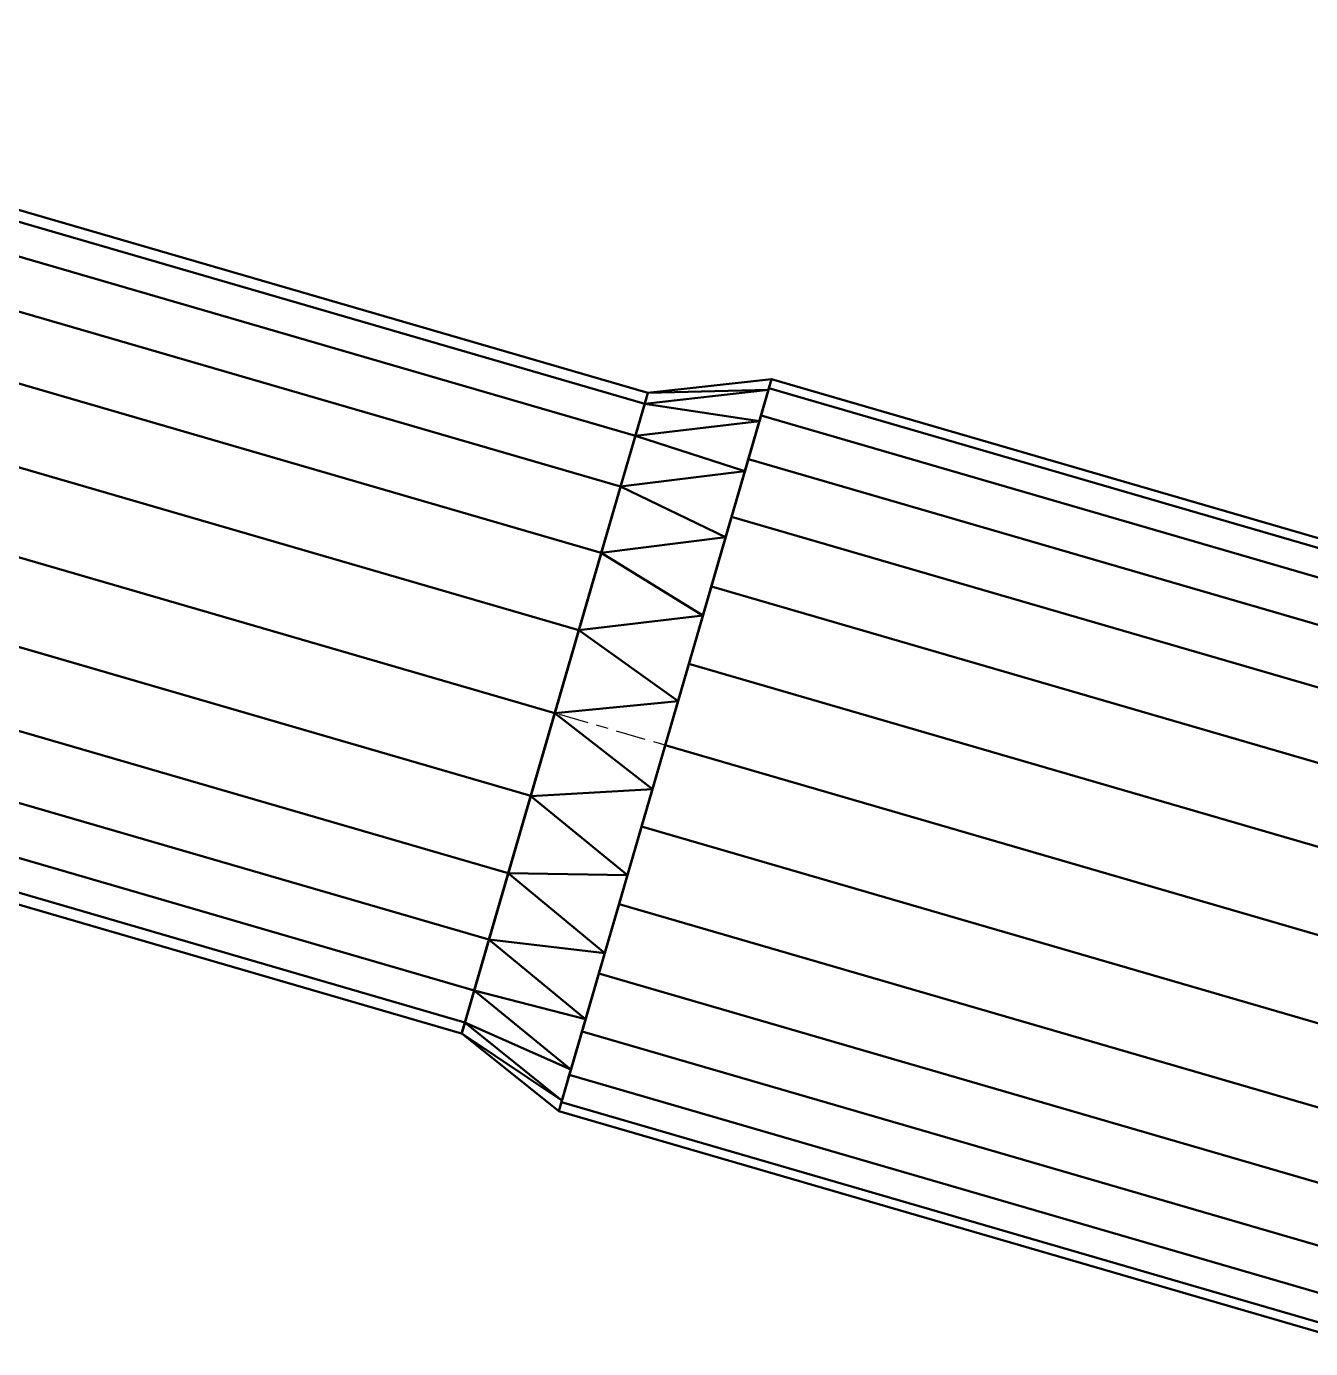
# Model space of a CAD drawing. Header units: inches. Extents: x -1654 to 1344, y -1538 to 36.
# Drawn here: x -1242.03 to -1215.07, y -537.89 to -510.14 of the extents above; entities that cross this region are included whole.
import ezdxf

# ---------------------------------------------------------------- set-up
doc = ezdxf.new("R2010")
doc.units = ezdxf.units.IN
doc.header["$MEASUREMENT"] = 0
doc.linetypes.add('Center', pattern=[1.25, 0.25, -0.1875, 0.625, -0.1875])
doc.layers.add('M-HVAC-DUCT', color=1, linetype='Center', lineweight=30)
doc.layers.add('M-HVAC-DUCT-SA', color=1, linetype='Continuous', lineweight=50)

# ---------------------------------------------------------------- blocks, each defined once
blk = doc.blocks.new('Round Transition - Angle - 45 Degree-838101-_3D_')
at = {"layer": 'M-HVAC-DUCT', "color": 8, "linetype": 'Continuous', "lineweight": 50}
mesh = blk.add_polyface(dxfattribs=at)
corners = [(0, -8), (0, -7.768, 1.915), (0, -7.084, 3.718), (0, -5.988, 5.305), (0, -4.545, 6.584), (0, -2.837, 7.48), (0, -0.964, 7.942), (0, 0.964, 7.942), (0, 2.837, 7.48), (0, 4.545, 6.584), (0, 5.988, 5.305), (0, 7.084, 3.718), (0, 7.768, 1.915), (0, 8), (0, 7.768, -1.915), (0, 7.084, -3.718), (0, 5.988, -5.305), (0, 4.545, -6.584), (0, 2.837, -7.48), (0, 0.964, -7.942), (0, -0.964, -7.942), (0, -2.837, -7.48), (0, -4.545, -6.584), (0, -5.988, -5.305), (0, -7.084, -3.718), (0, -7.768, -1.915)]
mesh.append_faces([[corners[k] for k in face] for face in [(20, 17, 18, 19), (24, 22, 23)]], dxfattribs={"vtx0": -1, "color": 8})
mesh.append_faces([[corners[k] for k in face] for face in [(17, 20, 12, 16), (12, 20, 25)]], dxfattribs={"vtx0": -1, "vtx1": -1, "vtx2": -1, "color": 8})
mesh.append_faces([[corners[k] for k in face] for face in [(25, 5, 6)]], dxfattribs={"vtx0": -1, "vtx2": -1, "color": 8})
mesh.append_faces([[corners[k] for k in face] for face in [(25, 8, 9, 12)]], dxfattribs={"vtx0": -1, "vtx2": -1, "vtx3": -1, "color": 8})
mesh.append_faces([[corners[k] for k in face] for face in [(25, 3, 4, 5), (12, 14, 15, 16)]], dxfattribs={"vtx0": -1, "vtx3": -1, "color": 8})
mesh.append_faces([[corners[k] for k in face] for face in [(21, 22, 20), (13, 14, 12)]], dxfattribs={"vtx1": -1, "color": 8})
mesh.append_faces([[corners[k] for k in face] for face in [(2, 3, 25)]], dxfattribs={"vtx1": -1, "vtx2": -1, "color": 8})
mesh.append_faces([[corners[k] for k in face] for face in [(24, 25, 20, 22)]], dxfattribs={"vtx1": -1, "vtx2": -1, "vtx3": -1, "color": 8})
mesh.append_faces([[corners[k] for k in face] for face in [(10, 11, 12, 9)]], dxfattribs={"vtx2": -1, "color": 8})
mesh.append_faces([[corners[k] for k in face] for face in [(6, 7, 8, 25)]], dxfattribs={"vtx2": -1, "vtx3": -1, "color": 8})
mesh.append_faces([[corners[k] for k in face] for face in [(25, 0, 1, 2)]], dxfattribs={"vtx3": -1, "color": 8})
mesh = blk.add_polyface(dxfattribs=at)
corners = [(0, -8), (0, -7.768, -1.915), (0, -7.084, -3.718), (0, -5.988, -5.305), (0, -4.545, -6.584), (0, -2.837, -7.48), (0, -0.964, -7.942), (0, 0.964, -7.942), (0, 2.837, -7.48), (0, 4.545, -6.584), (0, 5.988, -5.305), (0, 7.084, -3.718), (0, 7.768, -1.915), (0, 8), (2.414, 7), (2.414, 6.761, -1.812), (2.414, 6.062, -3.5), (2.414, 4.95, -4.95), (2.414, 3.5, -6.062), (2.414, 1.812, -6.761), (2.414, 0, -7), (2.414, -1.812, -6.761), (2.414, -3.5, -6.062), (2.414, -4.95, -4.95), (2.414, -6.062, -3.5), (2.414, -6.761, -1.812), (2.414, -7)]
mesh.append_faces([[corners[k] for k in face] for face in [(14, 12, 13)]], dxfattribs={"vtx0": -1, "color": 8})
mesh.append_faces([[corners[k] for k in face] for face in [(19, 8, 18), (8, 19, 7)]], dxfattribs={"vtx0": -1, "vtx1": -1, "color": 8})
mesh.append_faces([[corners[k] for k in face] for face in [(9, 17, 18), (15, 11, 12), (16, 10, 11), (22, 4, 5), (24, 2, 3), (20, 6, 7)]], dxfattribs={"vtx0": -1, "vtx2": -1, "color": 8})
mesh.append_faces([[corners[k] for k in face] for face in [(15, 16, 11), (14, 15, 12), (16, 17, 10), (8, 9, 18), (9, 10, 17), (19, 20, 7), (21, 22, 5), (20, 21, 6), (23, 24, 3), (25, 26, 1), (24, 25, 2), (22, 23, 4), (5, 6, 21), (3, 4, 23), (1, 2, 25)]], dxfattribs={"vtx1": -1, "vtx2": -1, "color": 8})
mesh.append_faces([[corners[k] for k in face] for face in [(26, 0, 1)]], dxfattribs={"vtx2": -1, "color": 8})
mesh = blk.add_polyface(dxfattribs=at)
corners = [(0, 8), (0, 7.768, 1.915), (0, 7.084, 3.718), (0, 5.988, 5.305), (0, 4.545, 6.584), (0, 2.837, 7.48), (0, 0.964, 7.942), (0, -0.964, 7.942), (0, -2.837, 7.48), (0, -4.545, 6.584), (0, -5.988, 5.305), (0, -7.084, 3.718), (0, -7.768, 1.915), (0, -8), (2.414, -7), (2.414, -6.761, 1.812), (2.414, -6.062, 3.5), (2.414, -4.95, 4.95), (2.414, -3.5, 6.062), (2.414, -1.812, 6.761), (2.414, 0, 7), (2.414, 1.812, 6.761), (2.414, 3.5, 6.062), (2.414, 4.95, 4.95), (2.414, 6.062, 3.5), (2.414, 6.761, 1.812), (2.414, 7)]
mesh.append_faces([[corners[k] for k in face] for face in [(14, 12, 13)]], dxfattribs={"vtx0": -1, "color": 8})
mesh.append_faces([[corners[k] for k in face] for face in [(19, 8, 18), (8, 19, 7)]], dxfattribs={"vtx0": -1, "vtx1": -1, "color": 8})
mesh.append_faces([[corners[k] for k in face] for face in [(9, 17, 18), (15, 11, 12), (16, 10, 11), (22, 4, 5), (24, 2, 3), (20, 6, 7)]], dxfattribs={"vtx0": -1, "vtx2": -1, "color": 8})
mesh.append_faces([[corners[k] for k in face] for face in [(15, 16, 11), (14, 15, 12), (16, 17, 10), (8, 9, 18), (9, 10, 17), (19, 20, 7), (21, 22, 5), (20, 21, 6), (23, 24, 3), (25, 26, 1), (24, 25, 2), (22, 23, 4), (5, 6, 21), (3, 4, 23), (1, 2, 25)]], dxfattribs={"vtx1": -1, "vtx2": -1, "color": 8})
mesh.append_faces([[corners[k] for k in face] for face in [(26, 0, 1)]], dxfattribs={"vtx2": -1, "color": 8})
mesh = blk.add_polyface(dxfattribs=at)
corners = [(2.414, -7), (2.414, -6.761, -1.812), (2.414, -6.062, -3.5), (2.414, -4.95, -4.95), (2.414, -3.5, -6.062), (2.414, -1.812, -6.761), (2.414, 0, -7), (2.414, 1.812, -6.761), (2.414, 3.5, -6.062), (2.414, 4.95, -4.95), (2.414, 6.062, -3.5), (2.414, 6.761, -1.812), (2.414, 7), (2.414, 6.761, 1.812), (2.414, 6.062, 3.5), (2.414, 4.95, 4.95), (2.414, 3.5, 6.062), (2.414, 1.812, 6.761), (2.414, 0, 7), (2.414, -1.812, 6.761), (2.414, -3.5, 6.062), (2.414, -4.95, 4.95), (2.414, -6.062, 3.5), (2.414, -6.761, 1.812)]
mesh.append_faces([[corners[k] for k in face] for face in [(21, 19, 20), (4, 2, 3), (7, 4, 5, 6)]], dxfattribs={"vtx0": -1, "color": 8})
mesh.append_faces([[corners[k] for k in face] for face in [(4, 13, 0)]], dxfattribs={"vtx0": -1, "vtx1": -1, "vtx2": -1, "color": 8})
mesh.append_faces([[corners[k] for k in face] for face in [(23, 0, 22)]], dxfattribs={"vtx1": -1, "color": 8})
mesh.append_faces([[corners[k] for k in face] for face in [(8, 9, 12, 7)]], dxfattribs={"vtx1": -1, "vtx2": -1, "color": 8})
mesh.append_faces([[corners[k] for k in face] for face in [(21, 22, 0, 17), (12, 13, 4, 7)]], dxfattribs={"vtx1": -1, "vtx2": -1, "vtx3": -1, "color": 8})
mesh.append_faces([[corners[k] for k in face] for face in [(10, 11, 12, 9)]], dxfattribs={"vtx2": -1, "color": 8})
mesh.append_faces([[corners[k] for k in face] for face in [(17, 18, 19, 21), (15, 16, 17, 0), (13, 14, 15, 0), (0, 1, 2, 4)]], dxfattribs={"vtx2": -1, "vtx3": -1, "color": 8})

msp = doc.modelspace()

# ---------------------------------------------------------------- linework, layer by layer
at = {"layer": 'M-HVAC-DUCT', "color": 5}
for p, q in [((-1230.94, -524.554, 1356), (-1451.711, -460.372, 1356)), ((-1230.94, -524.554, 1356), (-1451.711, -460.372, 1356)), ((-1228.621, -525.228, 1356), (-1230.94, -524.554, 1356)), ((-1116.044, -557.955, 1356), (-1228.621, -525.228, 1356)), ((-1116.044, -557.955, 1356), (-1228.621, -525.228, 1356))]:
    msp.add_line(p, q, dxfattribs=at)

# ---------------------------------------------------------------- block references
at = {"layer": 'M-HVAC-DUCT-SA', "color": 8, "rotation": 163.7901312840834}
msp.add_blockref('Round Transition - Angle - 45 Degree-838101-_3D_', (-1228.621, -525.228, 1356), dxfattribs=at)

# ---------------------------------------------------------------- meshes
at = {"layer": 'M-HVAC-DUCT-SA', "color": 8}
mesh = msp.add_polyface(dxfattribs=at)
corners = [(-1230.94, -524.554, 1363), (-1230.434, -522.814, 1362.761), (-1229.963, -521.193, 1362.062), (-1229.558, -519.801, 1360.95), (-1229.247, -518.732, 1359.5), (-1229.052, -518.061, 1357.812), (-1228.986, -517.832, 1356), (-1449.757, -453.651, 1356), (-1449.823, -453.88, 1357.812), (-1450.019, -454.551, 1359.5), (-1450.329, -455.619, 1360.95), (-1450.734, -457.012, 1362.062), (-1451.205, -458.633, 1362.761), (-1451.711, -460.372, 1363)]
mesh.append_faces([[corners[k] for k in face] for face in [(8, 9, 4, 5), (3, 4, 9, 10), (11, 12, 1, 2), (2, 3, 10, 11)]], dxfattribs={"vtx1": -1, "vtx3": -1, "color": 8})
mesh.append_faces([[corners[k] for k in face] for face in [(6, 7, 8, 5)]], dxfattribs={"vtx2": -1, "color": 8})
mesh.append_faces([[corners[k] for k in face] for face in [(12, 13, 0, 1)]], dxfattribs={"vtx3": -1, "color": 8})
mesh = msp.add_polyface(dxfattribs=at)
corners = [(-1228.986, -517.832, 1356), (-1229.052, -518.061, 1354.188), (-1229.247, -518.732, 1352.5), (-1229.558, -519.801, 1351.05), (-1229.963, -521.193, 1349.938), (-1230.434, -522.814, 1349.239), (-1230.94, -524.554, 1349), (-1451.711, -460.372, 1349), (-1451.205, -458.633, 1349.239), (-1450.734, -457.012, 1349.938), (-1450.329, -455.619, 1351.05), (-1450.019, -454.551, 1352.5), (-1449.823, -453.88, 1354.188), (-1449.757, -453.651, 1356)]
mesh.append_faces([[corners[k] for k in face] for face in [(7, 8, 5, 6)]], dxfattribs={"vtx1": -1, "color": 8})
mesh.append_faces([[corners[k] for k in face] for face in [(8, 9, 4, 5), (3, 4, 9, 10), (11, 12, 1, 2), (2, 3, 10, 11)]], dxfattribs={"vtx1": -1, "vtx3": -1, "color": 8})
mesh.append_faces([[corners[k] for k in face] for face in [(12, 13, 0, 1)]], dxfattribs={"vtx3": -1, "color": 8})
mesh = msp.add_polyface(dxfattribs=at)
corners = [(-1232.894, -531.275, 1356), (-1232.827, -531.046, 1357.812), (-1232.632, -530.375, 1359.5), (-1232.321, -529.307, 1360.95), (-1231.917, -527.914, 1362.062), (-1231.445, -526.293, 1362.761), (-1230.94, -524.554, 1363), (-1451.711, -460.372, 1363), (-1452.217, -462.112, 1362.761), (-1452.688, -463.733, 1362.062), (-1453.093, -465.125, 1360.95), (-1453.403, -466.194, 1359.5), (-1453.598, -466.865, 1357.812), (-1453.665, -467.094, 1356)]
mesh.append_faces([[corners[k] for k in face] for face in [(7, 8, 5, 6)]], dxfattribs={"vtx1": -1, "color": 8})
mesh.append_faces([[corners[k] for k in face] for face in [(8, 9, 4, 5), (3, 4, 9, 10), (11, 12, 1, 2), (2, 3, 10, 11)]], dxfattribs={"vtx1": -1, "vtx3": -1, "color": 8})
mesh.append_faces([[corners[k] for k in face] for face in [(12, 13, 0, 1)]], dxfattribs={"vtx3": -1, "color": 8})
mesh = msp.add_polyface(dxfattribs=at)
corners = [(-1230.94, -524.554, 1349), (-1231.445, -526.293, 1349.239), (-1231.917, -527.914, 1349.938), (-1232.321, -529.307, 1351.05), (-1232.632, -530.375, 1352.5), (-1232.827, -531.046, 1354.188), (-1232.894, -531.275, 1356), (-1453.665, -467.094, 1356), (-1453.598, -466.865, 1354.188), (-1453.403, -466.194, 1352.5), (-1453.093, -465.125, 1351.05), (-1452.688, -463.733, 1349.938), (-1452.217, -462.112, 1349.239), (-1451.711, -460.372, 1349)]
mesh.append_faces([[corners[k] for k in face] for face in [(7, 8, 5, 6)]], dxfattribs={"vtx1": -1, "color": 8})
mesh.append_faces([[corners[k] for k in face] for face in [(8, 9, 4, 5), (3, 4, 9, 10), (11, 12, 1, 2), (2, 3, 10, 11)]], dxfattribs={"vtx1": -1, "vtx3": -1, "color": 8})
mesh.append_faces([[corners[k] for k in face] for face in [(12, 13, 0, 1)]], dxfattribs={"vtx3": -1, "color": 8})
mesh = msp.add_polyface(dxfattribs=at)
corners = [(-1226.388, -517.546, 1356), (-1226.444, -517.738, 1354.22), (-1226.609, -518.306, 1352.529), (-1226.875, -519.222, 1351.012), (-1227.229, -520.438, 1349.745), (-1227.652, -521.895, 1348.792), (-1228.124, -523.518, 1348.201), (-1228.621, -525.228, 1348), (-1229.118, -526.937, 1348.201), (-1229.59, -528.561, 1348.792), (-1230.014, -530.017, 1349.745), (-1230.367, -531.234, 1351.012), (-1230.634, -532.149, 1352.529), (-1230.799, -532.717, 1354.22), (-1230.855, -532.91, 1356), (-1230.799, -532.717, 1357.78), (-1230.634, -532.149, 1359.471), (-1230.367, -531.234, 1360.988), (-1230.014, -530.017, 1362.255), (-1229.59, -528.561, 1363.208), (-1229.118, -526.937, 1363.799), (-1228.621, -525.228, 1364), (-1228.124, -523.518, 1363.799), (-1227.652, -521.895, 1363.208), (-1227.229, -520.438, 1362.255), (-1226.875, -519.222, 1360.988), (-1226.609, -518.306, 1359.471), (-1226.444, -517.738, 1357.78)]
mesh.append_faces([[corners[k] for k in face] for face in [(11, 8, 9, 10), (15, 13, 14)]], dxfattribs={"vtx0": -1, "color": 8})
mesh.append_faces([[corners[k] for k in face] for face in [(1, 6, 27, 0)]], dxfattribs={"vtx0": -1, "vtx1": -1, "color": 8})
mesh.append_faces([[corners[k] for k in face] for face in [(8, 15, 20)]], dxfattribs={"vtx0": -1, "vtx1": -1, "vtx2": -1, "color": 8})
mesh.append_faces([[corners[k] for k in face] for face in [(6, 8, 22, 27), (13, 15, 8, 11)]], dxfattribs={"vtx0": -1, "vtx1": -1, "vtx2": -1, "vtx3": -1, "color": 8})
mesh.append_faces([[corners[k] for k in face] for face in [(5, 6, 3, 4)]], dxfattribs={"vtx1": -1, "color": 8})
mesh.append_faces([[corners[k] for k in face] for face in [(23, 24, 25, 22), (6, 7, 8), (11, 12, 13), (18, 19, 20, 17)]], dxfattribs={"vtx2": -1, "color": 8})
mesh.append_faces([[corners[k] for k in face] for face in [(1, 2, 3, 6), (25, 26, 27, 22), (20, 21, 22, 8), (15, 16, 17, 20)]], dxfattribs={"vtx2": -1, "vtx3": -1, "color": 8})
mesh = msp.add_polyface(dxfattribs=at)
corners = [(-1116.044, -557.955, 1364), (-1115.547, -556.246, 1363.799), (-1115.075, -554.622, 1363.208), (-1114.652, -553.166, 1362.255), (-1114.298, -551.949, 1360.988), (-1114.032, -551.034, 1359.471), (-1113.867, -550.466, 1357.78), (-1113.811, -550.273, 1356), (-1226.388, -517.546, 1356), (-1226.444, -517.738, 1357.78), (-1226.609, -518.306, 1359.471), (-1226.875, -519.222, 1360.988), (-1227.229, -520.438, 1362.255), (-1227.652, -521.895, 1363.208), (-1228.124, -523.518, 1363.799), (-1228.621, -525.228, 1364)]
mesh.append_faces([[corners[k] for k in face] for face in [(9, 10, 5, 6), (10, 11, 4, 5), (3, 4, 11, 12), (12, 13, 2, 3), (13, 14, 1, 2)]], dxfattribs={"vtx1": -1, "vtx3": -1, "color": 8})
mesh.append_faces([[corners[k] for k in face] for face in [(7, 8, 9, 6)]], dxfattribs={"vtx2": -1, "color": 8})
mesh.append_faces([[corners[k] for k in face] for face in [(14, 15, 0, 1)]], dxfattribs={"vtx3": -1, "color": 8})
mesh = msp.add_polyface(dxfattribs=at)
corners = [(-1113.811, -550.273, 1356), (-1113.867, -550.466, 1354.22), (-1114.032, -551.034, 1352.529), (-1114.298, -551.949, 1351.012), (-1114.652, -553.166, 1349.745), (-1115.075, -554.622, 1348.792), (-1115.547, -556.246, 1348.201), (-1116.044, -557.955, 1348), (-1228.621, -525.228, 1348), (-1228.124, -523.518, 1348.201), (-1227.652, -521.895, 1348.792), (-1227.229, -520.438, 1349.745), (-1226.875, -519.222, 1351.012), (-1226.609, -518.306, 1352.529), (-1226.444, -517.738, 1354.22), (-1226.388, -517.546, 1356)]
mesh.append_faces([[corners[k] for k in face] for face in [(8, 9, 6, 7)]], dxfattribs={"vtx1": -1, "color": 8})
mesh.append_faces([[corners[k] for k in face] for face in [(9, 10, 5, 6), (10, 11, 4, 5), (3, 4, 11, 12), (12, 13, 2, 3), (13, 14, 1, 2)]], dxfattribs={"vtx1": -1, "vtx3": -1, "color": 8})
mesh.append_faces([[corners[k] for k in face] for face in [(14, 15, 0, 1)]], dxfattribs={"vtx3": -1, "color": 8})
mesh = msp.add_polyface(dxfattribs=at)
corners = [(-1228.986, -517.832, 1356), (-1229.052, -518.061, 1357.812), (-1229.247, -518.732, 1359.5), (-1229.558, -519.801, 1360.95), (-1229.963, -521.193, 1362.062), (-1230.434, -522.814, 1362.761), (-1230.94, -524.554, 1363), (-1231.445, -526.293, 1362.761), (-1231.917, -527.914, 1362.062), (-1232.321, -529.307, 1360.95), (-1232.632, -530.375, 1359.5), (-1232.827, -531.046, 1357.812), (-1232.894, -531.275, 1356), (-1232.827, -531.046, 1354.188), (-1232.632, -530.375, 1352.5), (-1232.321, -529.307, 1351.05), (-1231.917, -527.914, 1349.938), (-1231.445, -526.293, 1349.239), (-1230.94, -524.554, 1349), (-1230.434, -522.814, 1349.239), (-1229.963, -521.193, 1349.938), (-1229.558, -519.801, 1351.05), (-1229.247, -518.732, 1352.5), (-1229.052, -518.061, 1354.188)]
mesh.append_faces([[corners[k] for k in face] for face in [(0, 20, 23), (15, 11, 13, 14)]], dxfattribs={"vtx0": -1, "vtx1": -1, "color": 8})
mesh.append_faces([[corners[k] for k in face] for face in [(16, 18, 11, 15), (20, 8, 11)]], dxfattribs={"vtx0": -1, "vtx1": -1, "vtx2": -1, "color": 8})
mesh.append_faces([[corners[k] for k in face] for face in [(4, 8, 20, 0)]], dxfattribs={"vtx0": -1, "vtx1": -1, "vtx2": -1, "vtx3": -1, "color": 8})
mesh.append_faces([[corners[k] for k in face] for face in [(5, 6, 4)]], dxfattribs={"vtx1": -1, "color": 8})
mesh.append_faces([[corners[k] for k in face] for face in [(0, 1, 4)]], dxfattribs={"vtx1": -1, "vtx2": -1, "color": 8})
mesh.append_faces([[corners[k] for k in face] for face in [(21, 22, 23, 20), (11, 12, 13), (9, 10, 11, 8), (16, 17, 18)]], dxfattribs={"vtx2": -1, "color": 8})
mesh.append_faces([[corners[k] for k in face] for face in [(18, 19, 20, 11), (6, 7, 8, 4)]], dxfattribs={"vtx2": -1, "vtx3": -1, "color": 8})
mesh.append_faces([[corners[k] for k in face] for face in [(1, 2, 3, 4)]], dxfattribs={"vtx3": -1, "color": 8})
mesh = msp.add_polyface(dxfattribs=at)
corners = [(-1118.278, -565.637, 1356), (-1118.222, -565.445, 1357.78), (-1118.056, -564.876, 1359.471), (-1117.79, -563.961, 1360.988), (-1117.437, -562.745, 1362.255), (-1117.013, -561.288, 1363.208), (-1116.541, -559.665, 1363.799), (-1116.044, -557.955, 1364), (-1228.621, -525.228, 1364), (-1229.118, -526.937, 1363.799), (-1229.59, -528.561, 1363.208), (-1230.014, -530.017, 1362.255), (-1230.367, -531.234, 1360.988), (-1230.634, -532.149, 1359.471), (-1230.799, -532.717, 1357.78), (-1230.855, -532.91, 1356)]
mesh.append_faces([[corners[k] for k in face] for face in [(8, 9, 6, 7)]], dxfattribs={"vtx1": -1, "color": 8})
mesh.append_faces([[corners[k] for k in face] for face in [(9, 10, 5, 6), (10, 11, 4, 5), (3, 4, 11, 12), (12, 13, 2, 3), (13, 14, 1, 2)]], dxfattribs={"vtx1": -1, "vtx3": -1, "color": 8})
mesh.append_faces([[corners[k] for k in face] for face in [(14, 15, 0, 1)]], dxfattribs={"vtx3": -1, "color": 8})
mesh = msp.add_polyface(dxfattribs=at)
corners = [(-1116.044, -557.955, 1348), (-1116.541, -559.665, 1348.201), (-1117.013, -561.288, 1348.792), (-1117.437, -562.745, 1349.745), (-1117.79, -563.961, 1351.012), (-1118.056, -564.876, 1352.529), (-1118.222, -565.445, 1354.22), (-1118.278, -565.637, 1356), (-1230.855, -532.91, 1356), (-1230.799, -532.717, 1354.22), (-1230.634, -532.149, 1352.529), (-1230.367, -531.234, 1351.012), (-1230.014, -530.017, 1349.745), (-1229.59, -528.561, 1348.792), (-1229.118, -526.937, 1348.201), (-1228.621, -525.228, 1348)]
mesh.append_faces([[corners[k] for k in face] for face in [(8, 9, 6, 7)]], dxfattribs={"vtx1": -1, "color": 8})
mesh.append_faces([[corners[k] for k in face] for face in [(9, 10, 5, 6), (10, 11, 4, 5), (3, 4, 11, 12), (12, 13, 2, 3), (13, 14, 1, 2)]], dxfattribs={"vtx1": -1, "vtx3": -1, "color": 8})
mesh.append_faces([[corners[k] for k in face] for face in [(14, 15, 0, 1)]], dxfattribs={"vtx3": -1, "color": 8})

doc.saveas('drawing.dxf')
